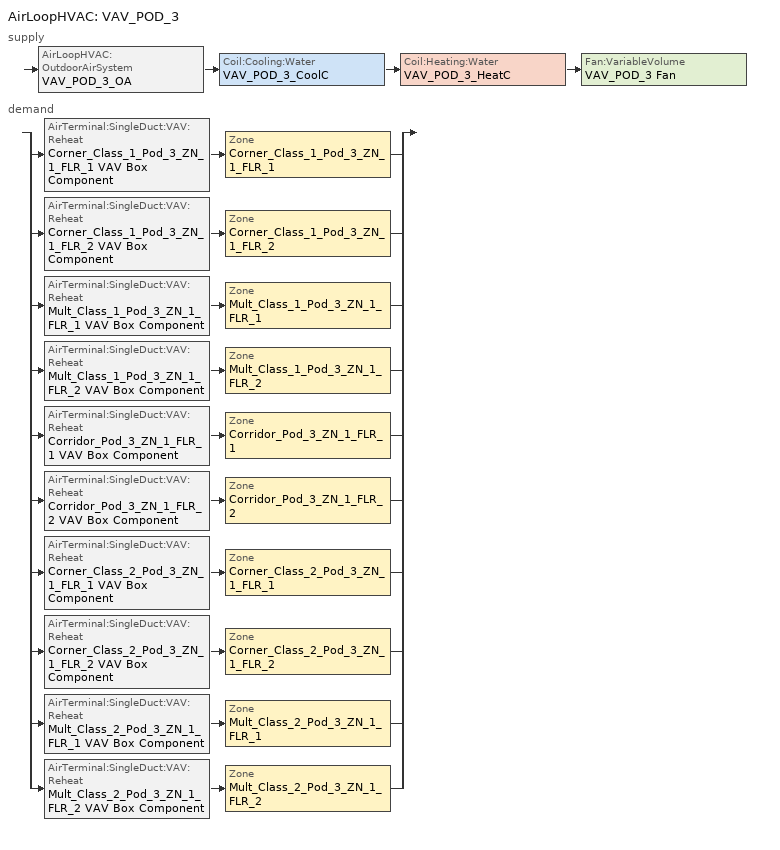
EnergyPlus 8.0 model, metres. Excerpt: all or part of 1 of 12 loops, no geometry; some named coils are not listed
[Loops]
AirLoopHVAC 'VAV_POD_3'
 supply: AirLoopHVAC:OutdoorAirSystem 'VAV_POD_3_OA' > Coil:Cooling:Water 'VAV_POD_3_CoolC' > Coil:Heating:Water 'VAV_POD_3_HeatC' > Fan:VariableVolume 'VAV_POD_3 Fan'
 demand: split
  | AirTerminal:SingleDuct:VAV:Reheat 'Corner_Class_1_Pod_3_ZN_1_FLR_1 VAV Box Component' > Zone 'Corner_Class_1_Pod_3_ZN_1_FLR_1'
  | AirTerminal:SingleDuct:VAV:Reheat 'Corner_Class_1_Pod_3_ZN_1_FLR_2 VAV Box Component' > Zone 'Corner_Class_1_Pod_3_ZN_1_FLR_2'
  | AirTerminal:SingleDuct:VAV:Reheat 'Mult_Class_1_Pod_3_ZN_1_FLR_1 VAV Box Component' > Zone 'Mult_Class_1_Pod_3_ZN_1_FLR_1'
  | AirTerminal:SingleDuct:VAV:Reheat 'Mult_Class_1_Pod_3_ZN_1_FLR_2 VAV Box Component' > Zone 'Mult_Class_1_Pod_3_ZN_1_FLR_2'
  | AirTerminal:SingleDuct:VAV:Reheat 'Corridor_Pod_3_ZN_1_FLR_1 VAV Box Component' > Zone 'Corridor_Pod_3_ZN_1_FLR_1'
  | AirTerminal:SingleDuct:VAV:Reheat 'Corridor_Pod_3_ZN_1_FLR_2 VAV Box Component' > Zone 'Corridor_Pod_3_ZN_1_FLR_2'
  | AirTerminal:SingleDuct:VAV:Reheat 'Corner_Class_2_Pod_3_ZN_1_FLR_1 VAV Box Component' > Zone 'Corner_Class_2_Pod_3_ZN_1_FLR_1'
  | AirTerminal:SingleDuct:VAV:Reheat 'Corner_Class_2_Pod_3_ZN_1_FLR_2 VAV Box Component' > Zone 'Corner_Class_2_Pod_3_ZN_1_FLR_2'
  | AirTerminal:SingleDuct:VAV:Reheat 'Mult_Class_2_Pod_3_ZN_1_FLR_1 VAV Box Component' > Zone 'Mult_Class_2_Pod_3_ZN_1_FLR_1'
  | AirTerminal:SingleDuct:VAV:Reheat 'Mult_Class_2_Pod_3_ZN_1_FLR_2 VAV Box Component' > Zone 'Mult_Class_2_Pod_3_ZN_1_FLR_2'
[Sizing:Zone] Zone Cooling Design Supply Air Temperature Input Method=SupplyAirTemperature; Zone Cooling Design Supply Air Temperature {C}=12.8; Zone Heating Design Supply Air Temperature Input Method=SupplyAirTemperature; Zone Heating Design Supply Air Temperature {C}=40; Zone Cooling Design Supply Air Humidity Ratio {kg-H2O/kg-air}=0.0085; Zone Heating Design Supply Air Humidity Ratio {kg-H2O/kg-air}=0.008; Zone Heating Sizing Factor=0; Zone Cooling Sizing Factor=0; Cooling Design Air Flow Method=DesignDay; Cooling Design Air Flow Rate {m3/s}=0; Cooling Minimum Air Flow {m3/s}=0; Cooling Minimum Air Flow Fraction=0; Heating Design Air Flow Method=DesignDay; Heating Design Air Flow Rate {m3/s}=0
Name | Design Specification Outdoor Air Object
Corner_Class_1_Pod_3_ZN_1_FLR_1 | SZ DSOA Corner_Class_1_Pod_3_ZN_1_FLR_1
Corner_Class_1_Pod_3_ZN_1_FLR_2 | SZ DSOA Corner_Class_1_Pod_3_ZN_1_FLR_2
Mult_Class_1_Pod_3_ZN_1_FLR_1 | SZ DSOA Mult_Class_1_Pod_3_ZN_1_FLR_1
Mult_Class_1_Pod_3_ZN_1_FLR_2 | SZ DSOA Mult_Class_1_Pod_3_ZN_1_FLR_2
Corridor_Pod_3_ZN_1_FLR_1 | SZ DSOA Corridor_Pod_3_ZN_1_FLR_1
Corridor_Pod_3_ZN_1_FLR_2 | SZ DSOA Corridor_Pod_3_ZN_1_FLR_2
Corner_Class_2_Pod_3_ZN_1_FLR_1 | SZ DSOA Corner_Class_2_Pod_3_ZN_1_FLR_1
Corner_Class_2_Pod_3_ZN_1_FLR_2 | SZ DSOA Corner_Class_2_Pod_3_ZN_1_FLR_2
Mult_Class_2_Pod_3_ZN_1_FLR_1 | SZ DSOA Mult_Class_2_Pod_3_ZN_1_FLR_1
Mult_Class_2_Pod_3_ZN_1_FLR_2 | SZ DSOA Mult_Class_2_Pod_3_ZN_1_FLR_2
[DesignSpecification:OutdoorAir]
Name | Outdoor Air Method | Outdoor Air Flow per Zone Floor Area {m3/s-m2} | Zone Outdoor Air Method | Outdoor Air Flow per Person {m3/s-person}
SZ DSOA Corner_Class_1_Pod_3_ZN_1_FLR_1; SZ DSOA Corner_Class_1_Pod_3_ZN_1_FLR_2; SZ DSOA Mult_Class_1_Pod_3_ZN_1_FLR_1; SZ DSOA Mult_Class_1_Pod_3_ZN_1_FLR_2; SZ DSOA Corner_Class_2_Pod_3_ZN_1_FLR_1; SZ DSOA Corner_Class_2_Pod_3_ZN_1_FLR_2; SZ DSOA Mult_Class_2_Pod_3_ZN_1_FLR_1; SZ DSOA Mult_Class_2_Pod_3_ZN_1_FLR_2 | Flow/Area | 0.00266683
SZ DSOA Corridor_Pod_3_ZN_1_FLR_1; SZ DSOA Corridor_Pod_3_ZN_1_FLR_2 | Flow/Area | 0.000507968
Design_Spec_OA_Classroom |  | 0.00266683 | Sum | 0
Design_Spec_OA_Corridor |  | 0.000507968 | Sum | 1e-08
[Sizing:System]
VAV_POD_3: Type of Load to Size On=Sensible; Design Outdoor Air Flow Rate {m3/s}  Aug 9, 2012 Change AUTOSIZE to a parm variable       !- Design=10.7825; Minimum System Air Flow Ratio=0.3; Preheat Design Temperature {C}=7; Preheat Design Humidity Ratio {kgWater/kgDryAir}=0.008; Precool Design Temperature {C}=12.8; Precool Design Humidity Ratio {kgWater/kgDryAir}=0.008; Central Cooling Design Supply Air Temperature {C}=12.8; Central Heating Design Supply Air Temperature {C}=12.8; Sizing Option=Coincident; 100% Outdoor Air in Cooling=No; 100% Outdoor Air in Heating=No; Central Cooling Design Supply Air Humidity Ratio {kg-H2O/kg-Air}=0.0085; Central Heating Design Supply Air Humidity Ratio {kgWater/kgDryAir}=0.008; Cooling Design Air Flow Method=DesignDay; Cooling Design Air Flow Rate {m3/s}=0; Heating Design Air Flow Method=DesignDay; Heating Design Air Flow Rate {m3/s}=0; System Outdoor Air Method=ZoneSum
[ZoneControl:Thermostat] Control Type Schedule=Dual Zone Control Type Sched
Name | Zone or ZoneList | Control 1
Corner_Class_1_Pod_3_ZN_1_FLR_1 Thermostat | Corner_Class_1_Pod_3_ZN_1_FLR_1 | Corner_Class_1_Pod_3_ZN_1_FLR_1 DualSPSched
Corner_Class_1_Pod_3_ZN_1_FLR_2 Thermostat | Corner_Class_1_Pod_3_ZN_1_FLR_2 | Corner_Class_1_Pod_3_ZN_1_FLR_2 DualSPSched
Mult_Class_1_Pod_3_ZN_1_FLR_1 Thermostat | Mult_Class_1_Pod_3_ZN_1_FLR_1 | Mult_Class_1_Pod_3_ZN_1_FLR_1 DualSPSched
Mult_Class_1_Pod_3_ZN_1_FLR_2 Thermostat | Mult_Class_1_Pod_3_ZN_1_FLR_2 | Mult_Class_1_Pod_3_ZN_1_FLR_2 DualSPSched
Corridor_Pod_3_ZN_1_FLR_1 Thermostat | Corridor_Pod_3_ZN_1_FLR_1 | Corridor_Pod_3_ZN_1_FLR_1 DualSPSched
Corridor_Pod_3_ZN_1_FLR_2 Thermostat | Corridor_Pod_3_ZN_1_FLR_2 | Corridor_Pod_3_ZN_1_FLR_2 DualSPSched
Corner_Class_2_Pod_3_ZN_1_FLR_1 Thermostat | Corner_Class_2_Pod_3_ZN_1_FLR_1 | Corner_Class_2_Pod_3_ZN_1_FLR_1 DualSPSched
Corner_Class_2_Pod_3_ZN_1_FLR_2 Thermostat | Corner_Class_2_Pod_3_ZN_1_FLR_2 | Corner_Class_2_Pod_3_ZN_1_FLR_2 DualSPSched
Mult_Class_2_Pod_3_ZN_1_FLR_1 Thermostat | Mult_Class_2_Pod_3_ZN_1_FLR_1 | Mult_Class_2_Pod_3_ZN_1_FLR_1 DualSPSched
Mult_Class_2_Pod_3_ZN_1_FLR_2 Thermostat | Mult_Class_2_Pod_3_ZN_1_FLR_2 | Mult_Class_2_Pod_3_ZN_1_FLR_2 DualSPSched
[ThermostatSetpoint:DualSetpoint] Heating Setpoint Temperature Schedule=HTGSETP_SCH_YES_OPTIMUM; Cooling Setpoint Temperature Schedule=CLGSETP_SCH_NO_SETBACK
Corner_Class_1_Pod_3_ZN_1_FLR_1 DualSPSched; Corner_Class_1_Pod_3_ZN_1_FLR_2 DualSPSched; Mult_Class_1_Pod_3_ZN_1_FLR_1 DualSPSched; Mult_Class_1_Pod_3_ZN_1_FLR_2 DualSPSched; Corridor_Pod_3_ZN_1_FLR_1 DualSPSched; Corridor_Pod_3_ZN_1_FLR_2 DualSPSched; Corner_Class_2_Pod_3_ZN_1_FLR_1 DualSPSched; Corner_Class_2_Pod_3_ZN_1_FLR_2 DualSPSched; Mult_Class_2_Pod_3_ZN_1_FLR_1 DualSPSched; Mult_Class_2_Pod_3_ZN_1_FLR_2 DualSPSched
[AirTerminal:SingleDuct:VAV:Reheat] Availability Schedule=ALWAYS_ON; Maximum Air Flow Rate {m3/s}=AUTOSIZE; Zone Minimum Air Flow Input Method=Constant; Maximum Hot Water or Steam Flow Rate {m3/s}=AUTOSIZE; Minimum Hot Water or Steam Flow Rate {m3/s}=0; Convergence Tolerance=0.001; Damper Heating Action=Normal; Maximum Flow Fraction During Reheat=0.5; Maximum Reheat Air Temperature {C}=40
Name | Constant Minimum Air Flow Fraction | Reheat Coil
Corner_Class_1_Pod_3_ZN_1_FLR_1 VAV Box Component | 0.7 | Corner_Class_1_Pod_3_ZN_1_FLR_1 VAV Box Reheat Coil
Corner_Class_1_Pod_3_ZN_1_FLR_2 VAV Box Component | 0.7 | Corner_Class_1_Pod_3_ZN_1_FLR_2 VAV Box Reheat Coil
Mult_Class_1_Pod_3_ZN_1_FLR_1 VAV Box Component | 0.846315 | Mult_Class_1_Pod_3_ZN_1_FLR_1 VAV Box Reheat Coil
Mult_Class_1_Pod_3_ZN_1_FLR_2 VAV Box Component | 0.7 | Mult_Class_1_Pod_3_ZN_1_FLR_2 VAV Box Reheat Coil
Corridor_Pod_3_ZN_1_FLR_1 VAV Box Component | 0.43295 | Corridor_Pod_3_ZN_1_FLR_1 VAV Box Reheat Coil
Corridor_Pod_3_ZN_1_FLR_2 VAV Box Component | 0.3 | Corridor_Pod_3_ZN_1_FLR_2 VAV Box Reheat Coil
Corner_Class_2_Pod_3_ZN_1_FLR_1 VAV Box Component | 0.7 | Corner_Class_2_Pod_3_ZN_1_FLR_1 VAV Box Reheat Coil
Corner_Class_2_Pod_3_ZN_1_FLR_2 VAV Box Component | 0.7 | Corner_Class_2_Pod_3_ZN_1_FLR_2 VAV Box Reheat Coil
Mult_Class_2_Pod_3_ZN_1_FLR_1 VAV Box Component | 1 | Mult_Class_2_Pod_3_ZN_1_FLR_1 VAV Box Reheat Coil
Mult_Class_2_Pod_3_ZN_1_FLR_2 VAV Box Component | 0.7 | Mult_Class_2_Pod_3_ZN_1_FLR_2 VAV Box Reheat Coil
[Zone equipment]
Corner_Class_1_Pod_3_ZN_1_FLR_1: Corner_Class_1_Pod_3_ZN_1_FLR_1 VAV Box Component
Corner_Class_1_Pod_3_ZN_1_FLR_2: Corner_Class_1_Pod_3_ZN_1_FLR_2 VAV Box Component
Mult_Class_1_Pod_3_ZN_1_FLR_1: Mult_Class_1_Pod_3_ZN_1_FLR_1 VAV Box Component
Mult_Class_1_Pod_3_ZN_1_FLR_2: Mult_Class_1_Pod_3_ZN_1_FLR_2 VAV Box Component
Corridor_Pod_3_ZN_1_FLR_1: Corridor_Pod_3_ZN_1_FLR_1 VAV Box Component
Corridor_Pod_3_ZN_1_FLR_2: Corridor_Pod_3_ZN_1_FLR_2 VAV Box Component
Corner_Class_2_Pod_3_ZN_1_FLR_1: Corner_Class_2_Pod_3_ZN_1_FLR_1 VAV Box Component
Corner_Class_2_Pod_3_ZN_1_FLR_2: Corner_Class_2_Pod_3_ZN_1_FLR_2 VAV Box Component
Mult_Class_2_Pod_3_ZN_1_FLR_1: Mult_Class_2_Pod_3_ZN_1_FLR_1 VAV Box Component
Mult_Class_2_Pod_3_ZN_1_FLR_2: Mult_Class_2_Pod_3_ZN_1_FLR_2 VAV Box Component
[Fan:VariableVolume]
VAV_POD_3 Fan: Availability Schedule=HVACOperationSchd; Fan Efficiency=0.6045; Pressure Rise {Pa}=1389.42; Maximum Flow Rate {m3/s}=AUTOSIZE; Fan Power Minimum Flow Rate Input Method=Fraction; Fan Power Minimum Flow Fraction=0.25; Motor Efficiency=0.93; Motor In Airstream Fraction=1; Fan Power Coefficient 1=0.0408; Fan Power Coefficient 2=0.088; Fan Power Coefficient 3=-0.0729; Fan Power Coefficient 4=0.9437; Fan Power Coefficient 5=0
[Coil:Cooling:Water]
VAV_POD_3_CoolC: Availability Schedule=ALWAYS_ON; Design Water Flow Rate {m3/s}=AUTOSIZE; Design Air Flow Rate {m3/s}=AUTOSIZE; Design Inlet Water Temperature {C}=AUTOSIZE; Design Inlet Air Temperature {C}=AUTOSIZE; Design Outlet Air Temperature {C}=AUTOSIZE; Design Inlet Air Humidity Ratio {kgWater/kgDryAir}=AUTOSIZE; Design Outlet Air Humidity Ratio {kgWater/kgDryAir}=AUTOSIZE; Type of Analysis=SimpleAnalysis; Heat Exchanger Configuration=CrossFlow
[Coil:Heating:Water]
VAV_POD_3_HeatC: Availability Schedule=ALWAYS_ON; U-Factor Times Area Value {W/K}=AUTOSIZE; Maximum Water Flow Rate {m3/s}=AUTOSIZE; Performance Input Method=UFactorTimesAreaAndDesignWaterFlowRate; Rated Capacity {W}=AUTOSIZE; Rated Inlet Water Temperature {C}=82.2; Rated Inlet Air Temperature {C}=12.8; Rated Outlet Water Temperature {C}=71.1; Rated Outlet Air Temperature {C}=40
[Controller:WaterCoil] Control Variable=Temperature; Actuator Variable=Flow; Maximum Actuated Flow {m3/s}=AUTOSIZE; Minimum Actuated Flow {m3/s}=0
Name | Action | Controller Convergence Tolerance {deltaC}
VAV_POD_3_CoolC_Controller | Reverse
VAV_POD_3_HeatC_Controller | Normal | 0.0001
[Controller:OutdoorAir]
VAV_POD_3_OA_Controller: Minimum Outdoor Air Flow Rate {m3/s}=AUTOSIZE; Maximum Outdoor Air Flow Rate {m3/s}=AUTOSIZE; Economizer Control Type,             !- Economizer Control Typ=DifferentialDryBulb; Economizer Control Action Type=ModulateFlow; Economizer Maximum Limit Dry-Bulb Temperature {C}                        !- Economizer Maximum Limit Dry-Bulb Temperature {C}   !-=12.7778; Minimum Limit Type=FixedMinimum; Minimum Outdoor Air Schedule=MinOA_MotorizedDamper_Sched; Heat Recovery Bypass Control Type=BypassWhenOAFlowGreaterThanMinimum
[AirLoopHVAC]
VAV_POD_3: Design Supply Air Flow Rate {m3/s}=AUTOSIZE
[SetpointManager:Scheduled]
VAV_POD_3 SAT setpoint: Control Variable=Temperature; Schedule=VAV-Supply-Air-Temp-Sch; Setpoint Node or NodeList=VAV_POD_3 Supply Equipment Outlet Node
[SetpointManager:MixedAir] Control Variable=Temperature
Name | Setpoint Node or NodeList
VAV_POD_3_CoolC SAT Manager | VAV_POD_3_CoolC-VAV_POD_3_HeatCNode
VAV_POD_3_HeatC SAT Manager | VAV_POD_3_HeatC-VAV_POD_3 FanNode
VAV_POD_3_OAMixed Air Temp Manager | VAV_POD_3_OA-VAV_POD_3_CoolCNode
[SetpointManager:OutdoorAirPretreat]
VAV_Pod_3 Heat Exhchanger Supply Air Temp Manager: Control Variable=Temperature; Minimum Setpoint Temperature {C}=-99; Maximum Setpoint Temperature {C}=99; Minimum Setpoint Humidity Ratio {kgWater/kgDryAir}=0.00001; Maximum Setpoint Humidity Ratio {kgWater/kgDryAir}=1; Setpoint Node or NodeList=VAV_Pod_3 Heat Recovery Outlet Node
[HeatExchanger:AirToAir:SensibleAndLatent]
VAV_Pod_3 OA Heat Recovery: Availability Schedule=Always_On; Nominal Supply Air Flow Rate {m3/s}=AUTOSIZE; Sensible Effectiveness at 100% Heating Air Flow=0.7; Latent Effectiveness at 100% Heating Air Flow=0.6; Sensible Effectiveness at 75% Heating Air Flow=0.7; Latent Effectiveness at 75% Heating Air Flow=0.6; Sensible Effectiveness at 100% Cooling Air Flow=0.75; Latent Effectiveness at 100% Cooling Air Flow=0.6; Sensible Effectiveness at 75% Cooling Air Flow=0.75; Latent Effectiveness at 75% Cooling Air Flow=0.6; Nominal Electric Power {W}=7786.44; Supply Air Outlet Temperature Control=Yes; Heat Exchanger Type=Rotary; Frost Control Type=ExhaustOnly; Threshold Temperature {C}=-23.3; Initial Defrost Time Fraction=0.167; Rate of Defrost Time Fraction Increase {1/K}=1.44
[Controller:MechanicalVentilation]
VAV_POD_3_MultiZone: Always_On, No, VentilationRateProcedure, Corner_Class_1_Pod_3_ZN_1_FLR_1, Design_Spec_OA_Classroom, Design_Spec_ZAD_1, Corner_Class_1_Pod_3_ZN_1_FLR_2, Design_Spec_OA_Classroom, Design_Spec_ZAD_1, Mult_Class_1_Pod_3_ZN_1_FLR_1, Design_Spec_OA_Classroom, Design_Spec_ZAD_1, Mult_Class_1_Pod_3_ZN_1_FLR_2, Design_Spec_OA_Classroom, Design_Spec_ZAD_1, Corridor_Pod_3_ZN_1_FLR_1, Design_Spec_OA_Corridor, Design_Spec_ZAD_1, Corridor_Pod_3_ZN_1_FLR_2, Design_Spec_OA_Corridor, Design_Spec_ZAD_1, Corner_Class_2_Pod_3_ZN_1_FLR_1, Design_Spec_OA_Classroom, Design_Spec_ZAD_1, Corner_Class_2_Pod_3_ZN_1_FLR_2, Design_Spec_OA_Classroom, Design_Spec_ZAD_1, Mult_Class_2_Pod_3_ZN_1_FLR_1, Design_Spec_OA_Classroom, Design_Spec_ZAD_1, Mult_Class_2_Pod_3_ZN_1_FLR_2, Design_Spec_OA_Classroom, Design_Spec_ZAD_1
[DesignSpecification:ZoneAirDistribution]
Design_Spec_ZAD_1: Zone Air Distribution Effectiveness in Cooling Mode 1=1; Zone Air Distribution Effectiveness in Heating Mode 1=1
[EnergyManagementSystem:Program]
PSZ5_9_Economizer_CTRL_Prog: SET PSZ5_9_Timestep_Econ_Eff = 0.7; SET PSZ5_9_MaxE = 0.7; SET PSZ5_9_DAT_Rqd = (PSZ5_9_DAT_Rqd*1.8) +32; SET OAT_F = (OAT_F*1.8) +32; SET OAwb_F = (OAwb_F*1.8) +32; IF PSZ5_9_OAFlowMass > (PSZ5_9_OADesignMass * PSZ5_9_OASch); SET PSZ5_9_Econo_Active = 1; ELSE; SET PSZ5_9_Econo_Active = 0; ENDIF; SET PSZ5_9_dT_Needed = 75 - PSZ5_9_DAT_Rqd; SET PSZ5_9_Cool_Des_dT = ((98*0.15) + (75*(1-0.15))) - 55; SET PSZ5_9_Cool_Load = PSZ5_9_dT_Needed/ PSZ5_9_Cool_Des_dT; IF PSZ5_9_Cool_Load > 1; SET PSZ5_9_Cool_Load = 1; ELSEIF PSZ5_9_Cool_Load < 0; SET PSZ5_9_Cool_Load = 0; ENDIF; IF PSZ5_9_Econo_Active == 1; SET PSZ5_9_Stage = PSZ5_9_Number_of_Stages; IF PSZ5_9_Stage == 2; IF PSZ5_9_Cool_Load < 0.6; SET PSZ5_9_Timestep_Econ_Eff = PSZ5_9_MaxE; ELSE; SET PSZ5_9_ECO_Eff = 0-2.18919863612305; SET PSZ5_9_ECO_Eff = PSZ5_9_ECO_Eff + (0-0.674461284910428 * PSZ5_9_Cool_Load); SET PSZ5_9_ECO_Eff = PSZ5_9_ECO_Eff + (0.000459106275872404 * (OAT_F^2)); SET PSZ5_9_ECO_Eff = PSZ5_9_ECO_Eff + (0-0.00000484778537945252 * (OAT_F^3)); SET PSZ5_9_ECO_Eff = PSZ5_9_ECO_Eff + (0.182915713033586 * OAwb_F); SET PSZ5_9_ECO_Eff = PSZ5_9_ECO_Eff + (0-0.00382838660261133 * (OAwb_F^2)); SET PSZ5_9_ECO_Eff = PSZ5_9_ECO_Eff + (0.0000255567460240583 * (OAwb_F^3)); SET PSZ5_9_Timestep_Econ_Eff = PSZ5_9_ECO_Eff; ENDIF; ELSE; SET PSZ5_9_ECO_Eff = 2.36337942464462; SET PSZ5_9_ECO_Eff = PSZ5_9_ECO_Eff + (0-0.409939515512619 * PSZ5_9_Cool_Load); SET PSZ5_9_ECO_Eff = PSZ5_9_ECO_Eff + (0-0.0565205596792225 * OAwb_F); SET PSZ5_9_ECO_Eff = PSZ5_9_ECO_Eff + (0-0.0000632612294169389 * (OAT_F^2)); SET PSZ5_9_Timestep_Econ_Eff = PSZ5_9_ECO_Eff + (0.000571724868775081 * (OAwb_F^2)); ENDIF; IF PSZ5_9_Timestep_Econ_Eff > PSZ5_9_MaxE; SET PSZ5_9_Timestep_Econ_Eff = PSZ5_9_MaxE; ELSEIF PSZ5_9_Timestep_Econ_Eff < (PSZ5_9_OADesignMass * PSZ5_9_OASch); SET PSZ5_9_Timestep_Econ_Eff = (PSZ5_9_OADesignMass * PSZ5_9_OASch); ENDIF; ENDIF
PSZ5_9_Set_Fan_Par: IF PSZ5_9_Number_of_Stages == 1; Return; ENDIF; SET PSZ5_9_FanPwrExponent = 2.2; SET PSZ5_9_OAFrac = PSZ5_9_OAFlowMass/PSZ5_9_DesignFlowMass; IF  PSZ5_9_OAFrac < 0.66; SET PSZ5_9_VenSpeed = 0.66; SET PSZ5_9_Stage1Speed = 0.66; ELSE; SET PSZ5_9_VenSpeed = PSZ5_9_OAFrac; SET PSZ5_9_Stage1Speed = PSZ5_9_OAFrac; ENDIF; SET PSZ5_9_Stage2Speed = 1.0; SET PSZ5_9_HeatSpeed = 1.0
PSZ5_9_Fan_Control: IF PSZ5_9_Number_of_Stages == 1; Return; ENDIF; IF PSZ5_9_HeatingRTF > 0; SET PSZ5_9_Heating = PSZ5_9_HeatingRTF; SET PSZ5_9_Ven = 1 - PSZ5_9_HeatingRTF; SET PSZ5_9_Eco = 0; SET PSZ5_9_Stage1 = 0; SET PSZ5_9_Stage2 = 0; ELSE; SET PSZ5_9_Heating = 0; SET PSZ5_9_EcoSpeed = PSZ5_9_VenSpeed; IF PSZ5_9_SpeedRatio == 0; IF PSZ5_9_RTF > 0; SET PSZ5_9_Stage1 = PSZ5_9_RTF; SET PSZ5_9_Stage2 = 0; SET PSZ5_9_Ven = 1-PSZ5_9_RTF; SET PSZ5_9_Eco = 0; IF PSZ5_9_OAFlowMass > (PSZ5_9_OADesignMass * PSZ5_9_OASch); SET PSZ5_9_Stage1Speed = 1.0; ENDIF; ELSE; SET PSZ5_9_Stage1 = 0; SET PSZ5_9_Stage2 = 0; IF PSZ5_9_OAFlowMass > (PSZ5_9_OADesignMass * PSZ5_9_OASch); SET PSZ5_9_Eco = 1.0; SET PSZ5_9_Ven = 0; SET PSZ5_9_Exp_DAT = PSZ5_9_DAT_Rqd - (1-PSZ5_9_VenSpeed) * CAFETERIA_ZN_1_FLR_1_Temp; SET PSZ5_9_Exp_DAT = PSZ5_9_Exp_DAT/PSZ5_9_VenSpeed; IF OAT_F > PSZ5_9_Exp_DAT; SET PSZ5_9_EcoSpeed = PSZ5_9_Stage2Speed; ENDIF; ELSE; SET PSZ5_9_Eco = 0; SET PSZ5_9_Ven = 1.0; ENDIF; ENDIF; ELSE; SET PSZ5_9_Stage1 = 1- PSZ5_9_SpeedRatio; SET PSZ5_9_Stage2 = PSZ5_9_SpeedRatio; SET PSZ5_9_Ven = 0; SET PSZ5_9_Eco = 0; IF PSZ5_9_OAFlowMass > (PSZ5_9_OADesignMass * PSZ5_9_OASch); SET PSZ5_9_Stage1Speed = 1.0; ENDIF; ENDIF; ENDIF; SET PSZ5_9_FPR = PSZ5_9_Ven * (PSZ5_9_VenSpeed ^ PSZ5_9_FanPwrExponent); SET PSZ5_9_FPR = PSZ5_9_FPR + PSZ5_9_Eco * (PSZ5_9_EcoSpeed ^ PSZ5_9_FanPwrExponent); SET PSZ5_9_FPR_1 = PSZ5_9_Stage1 * (PSZ5_9_Stage1Speed ^ PSZ5_9_FanPwrExponent); SET PSZ5_9_FPR = PSZ5_9_FPR + PSZ5_9_FPR_1; SET PSZ5_9_FPR_2 = PSZ5_9_Stage2 * (PSZ5_9_Stage2Speed ^ PSZ5_9_FanPwrExponent); SET PSZ5_9_FPR = PSZ5_9_FPR + PSZ5_9_FPR_2; SET PSZ5_9_FPR_3 = PSZ5_9_Heating * (PSZ5_9_HeatSpeed ^ PSZ5_9_FanPwrExponent); SET PSZ5_9_FanPwrRatio = PSZ5_9_FPR +  PSZ5_9_FPR_3; SET PSZ5_9_Fan_Pressure = PSZ5_9_Fan_DesignPressure * PSZ5_9_FanPwrRatio
PSZ5_9_Set_Number_of_Stages: SET PSZ5_9_Number_of_Stages =  1
[Schedule:Compact]
ALWAYS_ON: Through: 12/31, For: AllDays, Until: 24:00, 1
Dual Zone Control Type Sched: Through: 12/31, For: AllDays, Until: 24:00, 4
VAV-Supply-Air-Temp-Sch: Through: 12/31, For: AllDays, Until: 24:00, 12.8
HVACOperationSchd: Through: 12/31, For: Weekdays SummerDesignDay WinterDesignDay, Until: 07:00, 0, Until: 21:00, 1, Until: 24:00, 0, For: WeekEnds Holidays AllOtherDays, Until: 24:00, 0
HTGSETP_SCH_YES_OPTIMUM: Through: 12/31, For: SummerDesignDay, Until: 24:00, 15.6, For: WinterDesignDay, Until: 24:00, 21, For: Weekdays, Until: 06:00, 15.6, Until: 07:00, 17.8, Until: 08:00, 20, Until: 21:00, 21, Until: 24:00, 15.6, For: WeekEnds Holidays AllOtherDays, Until: 24:00, 15.6
CLGSETP_SCH_NO_SETBACK: Through: 12/31, For: SummerDesignDay, Until: 24:00, 24, For: WinterDesignDay, Until: 24:00, 29.44, For: Weekdays, Until: 06:00, 24, Until: 07:00, 24, Until: 08:00, 24, Until: 21:00, 24, Until: 24:00, 24, For: WeekEnds Holidays AllOtherDays, Until: 24:00, 24
MinOA_MotorizedDamper_Sched: Through: 12/31, For: Weekdays SummerDesignDay WinterDesignDay, Until: 08:00, 0, Until: 21:00, 1, Until: 24:00, 0, For: WeekEnds Holidays AllOtherDays, Until: 24:00, 0
